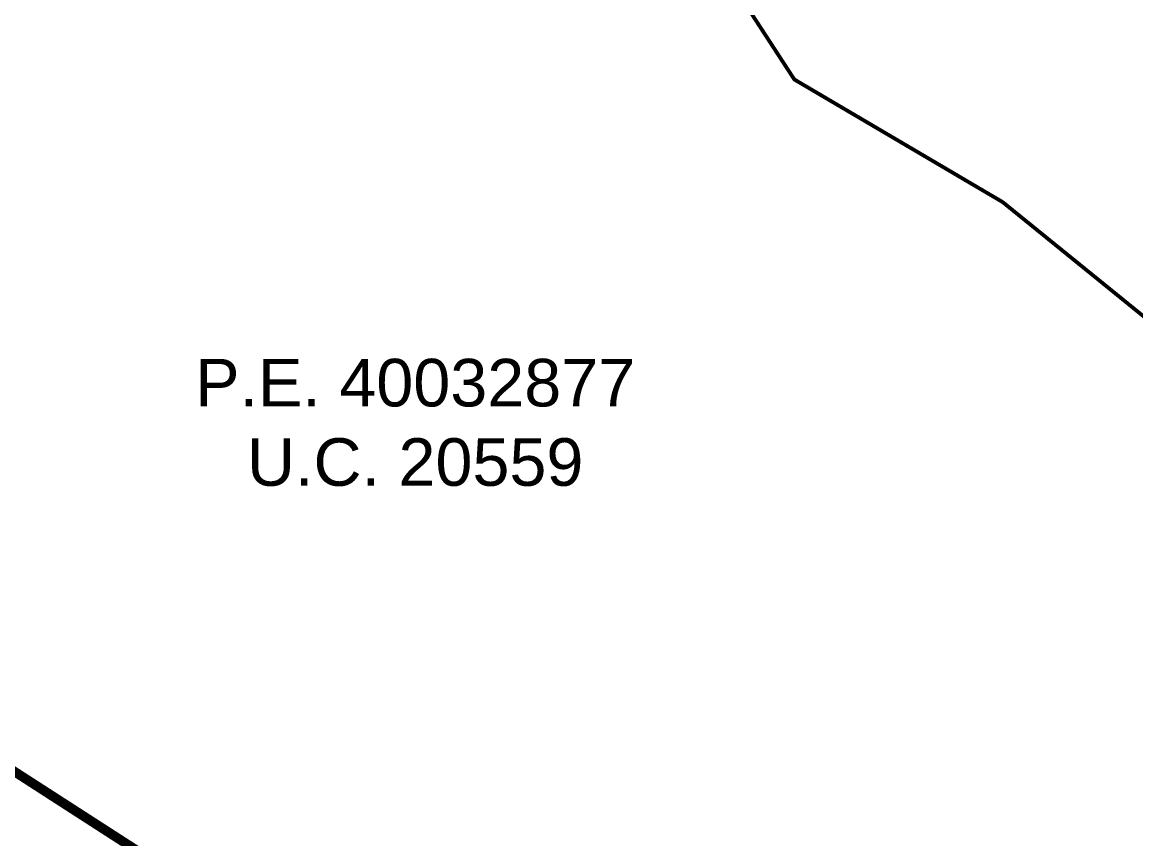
# Model space of a CAD drawing. Header units: metres. Extents: x 561401 to 594056, y 8460144 to 8508504.
# Drawn here: x 586569 to 586627.5, y 8502303.1 to 8502346 of the extents above; entities that cross this region are included whole.
import ezdxf

# ---------------------------------------------------------------- set-up
doc = ezdxf.new("R2010")
doc.units = ezdxf.units.M
for name, color, linetype in [('1.1. DERECHO DE VIA', 230, 'Continuous'), ('1.2. AFECTADOS BASE GRAFICA SUNARP', 150, 'Continuous'), ('1.2. BASE GRAFICA SUNARP', 150, 'Continuous'), ('1.3 ETIQUETA P.E. Y U.C.', 1, 'Continuous')]:
    doc.layers.add(name, color=color, linetype=linetype)
doc.styles.add('Arial', font='arial.ttf', dxfattribs={"height": 1})

msp = doc.modelspace()

# ---------------------------------------------------------------- linework, layer by layer
at = {"layer": '1.1. DERECHO DE VIA', "color": 230, "linetype": 'Continuous', "lineweight": 40, "ltscale": 0.2, "const_width": 0.5}
msp.add_lwpolyline([(586490.77, 8502338.988), (586510.049, 8502337.337), (586524.501, 8502328.457), (586534.939, 8502321.598), (586545.14, 8502316.314), (586558.192, 8502313.356), (586575.001, 8502302.518), (586591.81, 8502291.681), (586608.619, 8502280.843), (586625.199, 8502269.664), (586640.339, 8502256.632), (586652.952, 8502241.143), (586663.473, 8502224.14), (586673.504, 8502206.837), (586683.534, 8502189.534), (586693.233, 8502172.046), (586701.348, 8502153.779), (586707.143, 8502134.651), (586710.716, 8502114.979), (586713.262, 8502095.142), (586715.744, 8502075.297), (586715.042, 8502057.96), (586717.765, 8502038.147), (586720.488, 8502018.333)], dxfattribs=at)
at = {"layer": '1.2. AFECTADOS BASE GRAFICA SUNARP', "color": 64, "linetype": 'Continuous', "lineweight": -3, "const_width": 0.2}
msp.add_lwpolyline([(586630.305, 8502328.598), (586620.517, 8502336.536), (586609.575, 8502342.975), (586603.184, 8502352.793)], dxfattribs=at)
at = {"layer": '1.2. BASE GRAFICA SUNARP', "color": 64, "linetype": 'Continuous', "lineweight": -3, "const_width": 0.2}
msp.add_lwpolyline([(586603.184, 8502352.793), (586609.575, 8502342.975), (586620.517, 8502336.536), (586630.305, 8502328.598), (586634.469, 8502324.059), (586634.444, 8502322.18), (586635.673, 8502316.691), (586636.703, 8502314.242), (586645.765, 8502313.092), (586646.516, 8502315.731), (586647.645, 8502316.871), (586650.284, 8502317.241), (586653.681, 8502316.471), (586659.346, 8502315.701), (586658.967, 8502316.461), (586658.612, 8502327.419), (586663.906, 8502328.918), (586671.088, 8502331.168), (586671.459, 8502331.168), (586669.596, 8502342.105), (586666.586, 8502347.394)], dxfattribs=at)

# ---------------------------------------------------------------- texts
at = {"layer": '1.3 ETIQUETA P.E. Y U.C.', "color": 1, "insert": (586589.664, 8502324.954), "char_height": 2.5, "attachment_point": 5, "style": 'Arial'}
msp.add_mtext('P.E. 40032877\\PU.C. 20559', dxfattribs=at)

doc.saveas('drawing.dxf')
